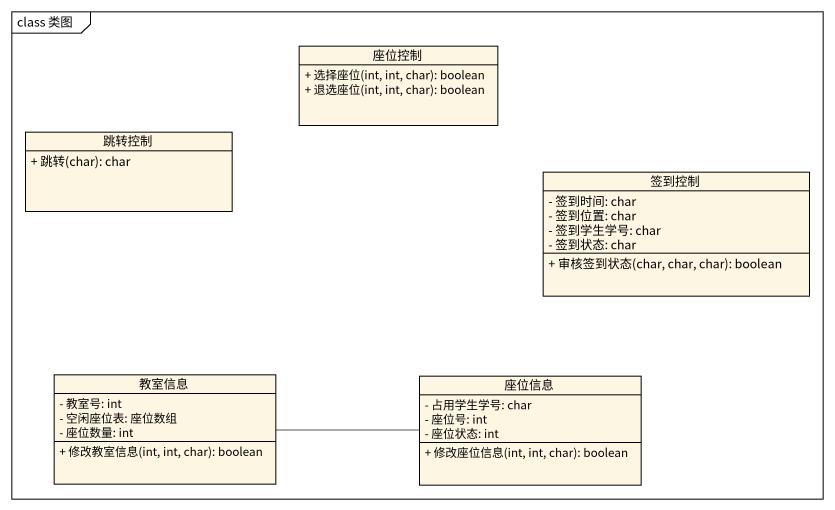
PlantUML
@startuml
mainframe class 类图
hide circle
hide empty members
skinparam classAttributeIconSize 0
class 座位控制 {
  + 选择座位(int, int, char): boolean
  + 退选座位(int, int, char): boolean
}
class 跳转控制 {
  + 跳转(char): char
}
class 签到控制 {
  - 签到时间: char
  - 签到位置: char
  - 签到学生学号: char
  - 签到状态: char
  + 审核签到状态(char, char, char): boolean
}
class 教室信息 {
  - 教室号: int
  - 空闲座位表: 座位数组
  - 座位数量: int
  + 修改教室信息(int, int, char): boolean
}
class 座位信息 {
  - 占用学生学号: char
  - 座位号: int
  - 座位状态: int
  + 修改座位信息(int, int, char): boolean
}
教室信息 -right- 座位信息
@enduml
